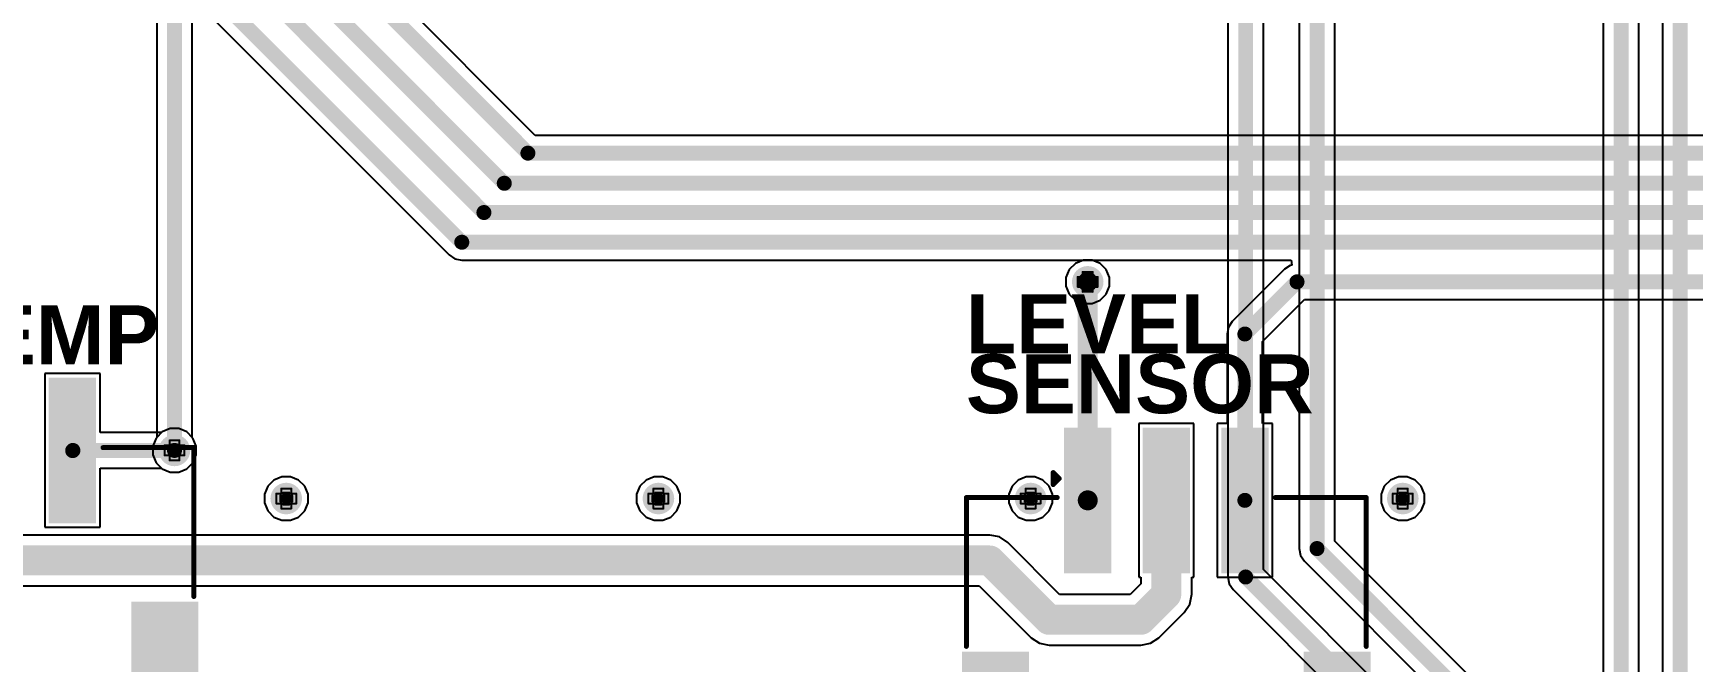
# Model space of a CAD drawing. Header units: inches. Extents: x -7 to 5163, y -3 to 5149.
# Drawn here: x 125.84 to 168.09, y 37.61 to 53.59 of the extents above; entities that cross this region are included whole.
import ezdxf

# ---------------------------------------------------------------- set-up
doc = ezdxf.new("R2010")
doc.units = ezdxf.units.IN
for name, color, linetype in [('Bottom Layer', 5, 'Continuous'), ('Bottom Solder', 6, 'Continuous'), ('Drill Drawing', 1, 'Continuous'), ('GND', 76, 'Continuous'), ('PWR', 16, 'Continuous'), ('Top Layer', 1, 'Continuous'), ('Top Overlay', 2, 'Continuous'), ('Top Paste', 8, 'Continuous'), ('Top Solder', 216, 'Continuous'), ('Via Holes', 16, 'Continuous')]:
    doc.layers.add(name, color=color, linetype=linetype)
doc.styles.add('Arial', font='', dxfattribs={"height": 0.2})
doc.styles.add('Arial_Bold', font='', dxfattribs={"height": 0.2})
doc.styles.get('Arial').set_extended_font_data('Arial')
doc.styles.get('Arial_Bold').set_extended_font_data('Arial', bold=True)

# ---------------------------------------------------------------- blocks, each defined once
blk = doc.blocks.new('WAFER_PH2_0_3PWB_65')
at = {"layer": 'Top Layer'}
for points in [[(-2.5, 4.6), (-1.5, 4.6), (-1.5, 1.1), (-2.5, 1.1)], [(-0.5, 4.6), (0.5, 4.6), (0.5, 1.1), (-0.5, 1.1)], [(1.5, 4.6), (2.5, 4.6), (2.5, 1.1), (1.5, 1.1)], [(-5.1, -1.1), (-3.6, -1.1), (-3.6, -4.6), (-5.1, -4.6)], [(3.6, -1.1), (5.1, -1.1), (5.1, -4.6), (3.6, -4.6)]]:
    blk.add_hatch(color=1, dxfattribs=at).paths.add_polyline_path(points)
at = {"layer": 'Top Paste'}
for points in [[(-2.5, 4.6), (-1.5, 4.6), (-1.5, 1.1), (-2.5, 1.1)], [(-0.5, 4.6), (0.5, 4.6), (0.5, 1.1), (-0.5, 1.1)], [(1.5, 4.6), (2.5, 4.6), (2.5, 1.1), (1.5, 1.1)], [(-5.1, -1.1), (-3.6, -1.1), (-3.6, -4.6), (-5.1, -4.6)], [(3.6, -1.1), (5.1, -1.1), (5.1, -4.6), (3.6, -4.6)]]:
    blk.add_hatch(color=8, dxfattribs=at).paths.add_polyline_path(points)
at = {"layer": 'Top Solder'}
for points in [[(-2.602, 4.702), (-1.398, 4.702), (-1.398, 0.998), (-2.602, 0.998)], [(-0.602, 4.702), (0.602, 4.702), (0.602, 0.998), (-0.602, 0.998)], [(1.398, 4.702), (2.602, 4.702), (2.602, 0.998), (1.398, 0.998)], [(-5.202, -0.998), (-3.498, -0.998), (-3.498, -4.702), (-5.202, -4.702)], [(3.498, -0.998), (5.202, -0.998), (5.202, -4.702), (3.498, -4.702)]]:
    blk.add_hatch(color=216, dxfattribs=at).paths.add_polyline_path(points)
at = {"layer": 'Top Overlay', "const_width": 0.127}
for points in [[(-2.88, 3.556), (-2.727, 3.404)], [(-2.88, 3.251), (-2.88, 3.556)], [(-2.88, 3.251), (-2.727, 3.404)], [(-5.089, 2.921), (-2.778, 2.921)], [(-5.089, -0.864), (-5.089, 2.921)], [(2.778, 2.921), (5.089, 2.921)], [(5.089, -0.864), (5.089, 2.921)], [(-3.432, -4.775), (3.473, -4.78)]]:
    blk.add_lwpolyline(points, dxfattribs=at)
at = {"layer": 'Top Overlay', "const_width": 0.0635}
for points in [[(-2.911, 3.556, 1), (-2.848, 3.556, 1)], [(-2.911, 3.556, 1), (-2.848, 3.556, 1)], [(-2.759, 3.404, 1), (-2.695, 3.404, 1)], [(-2.759, 3.404, 1), (-2.695, 3.404, 1)], [(-5.121, 2.921, 1), (-5.058, 2.921, 1)], [(-5.121, 2.921, 1), (-5.058, 2.921, 1)], [(-2.911, 3.251, 1), (-2.848, 3.251, 1)], [(-2.911, 3.251, 1), (-2.848, 3.251, 1)], [(-2.81, 2.921, 1), (-2.746, 2.921, 1)], [(2.746, 2.921, 1), (2.81, 2.921, 1)], [(5.058, 2.921, 1), (5.121, 2.921, 1)], [(5.058, 2.921, 1), (5.121, 2.921, 1)], [(-5.121, -0.864, 1), (-5.058, -0.864, 1)], [(5.058, -0.864, 1), (5.121, -0.864, 1)], [(-3.464, -4.775, 1), (-3.4, -4.775, 1)], [(3.441, -4.78, 1), (3.505, -4.78, 1)]]:
    blk.add_lwpolyline(points, format="xyb", close=True, dxfattribs=at)
at = {"layer": 'Top Overlay', "style": 'Arial'}
blk.add_text('PCB Edge', height=1.2, rotation=360, dxfattribs=at).set_placement((-2.229, -4.138))
blk = doc.blocks.new('WAFER_PH2_0_3PWB_70')
at = {"layer": 'Top Layer'}
for points in [[(-2.5, 4.6), (-1.5, 4.6), (-1.5, 1.1), (-2.5, 1.1)], [(-0.5, 4.6), (0.5, 4.6), (0.5, 1.1), (-0.5, 1.1)], [(1.5, 4.6), (2.5, 4.6), (2.5, 1.1), (1.5, 1.1)], [(-5.1, -1.1), (-3.6, -1.1), (-3.6, -4.6), (-5.1, -4.6)], [(3.6, -1.1), (5.1, -1.1), (5.1, -4.6), (3.6, -4.6)]]:
    blk.add_hatch(color=1, dxfattribs=at).paths.add_polyline_path(points)
at = {"layer": 'Top Paste'}
for points in [[(-2.5, 4.6), (-1.5, 4.6), (-1.5, 1.1), (-2.5, 1.1)], [(-0.5, 4.6), (0.5, 4.6), (0.5, 1.1), (-0.5, 1.1)], [(1.5, 4.6), (2.5, 4.6), (2.5, 1.1), (1.5, 1.1)], [(-5.1, -1.1), (-3.6, -1.1), (-3.6, -4.6), (-5.1, -4.6)], [(3.6, -1.1), (5.1, -1.1), (5.1, -4.6), (3.6, -4.6)]]:
    blk.add_hatch(color=8, dxfattribs=at).paths.add_polyline_path(points)
at = {"layer": 'Top Solder'}
for points in [[(-2.602, 4.702), (-1.398, 4.702), (-1.398, 0.998), (-2.602, 0.998)], [(-0.602, 4.702), (0.602, 4.702), (0.602, 0.998), (-0.602, 0.998)], [(1.398, 4.702), (2.602, 4.702), (2.602, 0.998), (1.398, 0.998)], [(-5.202, -0.998), (-3.498, -0.998), (-3.498, -4.702), (-5.202, -4.702)], [(3.498, -0.998), (5.202, -0.998), (5.202, -4.702), (3.498, -4.702)]]:
    blk.add_hatch(color=216, dxfattribs=at).paths.add_polyline_path(points)
at = {"layer": 'Top Overlay', "const_width": 0.127}
for points in [[(-2.88, 3.556), (-2.727, 3.404)], [(-2.88, 3.251), (-2.88, 3.556)], [(-2.88, 3.251), (-2.727, 3.404)], [(-5.089, 2.921), (-2.778, 2.921)], [(-5.089, -0.864), (-5.089, 2.921)], [(2.778, 2.921), (5.089, 2.921)], [(5.089, -0.864), (5.089, 2.921)], [(-3.432, -4.775), (3.473, -4.78)]]:
    blk.add_lwpolyline(points, dxfattribs=at)
at = {"layer": 'Top Overlay', "const_width": 0.0635}
for points in [[(-2.911, 3.556, 1), (-2.848, 3.556, 1)], [(-2.911, 3.556, 1), (-2.848, 3.556, 1)], [(-2.759, 3.404, 1), (-2.695, 3.404, 1)], [(-2.759, 3.404, 1), (-2.695, 3.404, 1)], [(-5.121, 2.921, 1), (-5.058, 2.921, 1)], [(-5.121, 2.921, 1), (-5.058, 2.921, 1)], [(-2.911, 3.251, 1), (-2.848, 3.251, 1)], [(-2.911, 3.251, 1), (-2.848, 3.251, 1)], [(-2.81, 2.921, 1), (-2.746, 2.921, 1)], [(2.746, 2.921, 1), (2.81, 2.921, 1)], [(5.058, 2.921, 1), (5.121, 2.921, 1)], [(5.058, 2.921, 1), (5.121, 2.921, 1)], [(-5.121, -0.864, 1), (-5.058, -0.864, 1)], [(5.058, -0.864, 1), (5.121, -0.864, 1)], [(-3.464, -4.775, 1), (-3.4, -4.775, 1)], [(3.441, -4.78, 1), (3.505, -4.78, 1)]]:
    blk.add_lwpolyline(points, format="xyb", close=True, dxfattribs=at)
at = {"layer": 'Top Overlay', "style": 'Arial'}
blk.add_text('PCB Edge', height=1.2, rotation=360, dxfattribs=at).set_placement((-2.229, -4.138))

msp = doc.modelspace()

# ---------------------------------------------------------------- hatches: boundary and pattern name
at = {"layer": 'Bottom Layer'}
h = msp.add_hatch(color=5, dxfattribs=at)
edge = h.paths.add_edge_path()
edge.add_arc((152.686, 47.269), 0.3, 0, 360)
h = msp.add_hatch(color=5, dxfattribs=at)
edge = h.paths.add_edge_path()
edge.add_arc((129.438, 42.982), 0.3, 0, 360)
h = msp.add_hatch(color=5, dxfattribs=at)
edge = h.paths.add_edge_path()
edge.add_arc((132.283, 41.758), 0.3, 0, 360)
h = msp.add_hatch(color=5, dxfattribs=at)
edge = h.paths.add_edge_path()
edge.add_arc((141.757, 41.758), 0.3, 0, 360)
h = msp.add_hatch(color=5, dxfattribs=at)
edge = h.paths.add_edge_path()
edge.add_arc((151.232, 41.758), 0.3, 0, 360)
h = msp.add_hatch(color=5, dxfattribs=at)
edge = h.paths.add_edge_path()
edge.add_arc((160.706, 41.758), 0.3, 0, 360)
at = {"layer": 'Bottom Solder'}
h = msp.add_hatch(color=6, dxfattribs=at)
edge = h.paths.add_edge_path()
edge.add_arc((152.686, 47.269), 0.402, 0, 360)
h = msp.add_hatch(color=6, dxfattribs=at)
edge = h.paths.add_edge_path()
edge.add_arc((129.438, 42.982), 0.402, 0, 360)
h = msp.add_hatch(color=6, dxfattribs=at)
edge = h.paths.add_edge_path()
edge.add_arc((132.283, 41.758), 0.402, 0, 360)
h = msp.add_hatch(color=6, dxfattribs=at)
edge = h.paths.add_edge_path()
edge.add_arc((141.757, 41.758), 0.402, 0, 360)
h = msp.add_hatch(color=6, dxfattribs=at)
edge = h.paths.add_edge_path()
edge.add_arc((151.232, 41.758), 0.402, 0, 360)
h = msp.add_hatch(color=6, dxfattribs=at)
edge = h.paths.add_edge_path()
edge.add_arc((160.706, 41.758), 0.402, 0, 360)
at = {"layer": 'GND'}
h = msp.add_hatch(color=76, dxfattribs=at)
edge = h.paths.add_edge_path()
edge.add_arc((152.686, 47.269), 0.3, 0, 360)
h = msp.add_hatch(color=76, dxfattribs=at)
edge = h.paths.add_edge_path()
edge.add_arc((129.438, 42.982), 0.3, 0, 360)
h = msp.add_hatch(color=76, dxfattribs=at)
edge = h.paths.add_edge_path()
edge.add_arc((132.283, 41.758), 0.3, 0, 360)
h = msp.add_hatch(color=76, dxfattribs=at)
edge = h.paths.add_edge_path()
edge.add_arc((141.757, 41.758), 0.3, 0, 360)
h = msp.add_hatch(color=76, dxfattribs=at)
edge = h.paths.add_edge_path()
edge.add_arc((151.232, 41.758), 0.3, 0, 360)
h = msp.add_hatch(color=76, dxfattribs=at)
edge = h.paths.add_edge_path()
edge.add_arc((160.706, 41.758), 0.3, 0, 360)
at = {"layer": 'PWR'}
h = msp.add_hatch(color=16, dxfattribs=at)
edge = h.paths.add_edge_path()
edge.add_arc((152.686, 47.269), 0.3, 0, 360)
h = msp.add_hatch(color=16, dxfattribs=at)
edge = h.paths.add_edge_path()
edge.add_arc((129.438, 42.982), 0.3, 0, 360)
h = msp.add_hatch(color=16, dxfattribs=at)
edge = h.paths.add_edge_path()
edge.add_arc((132.283, 41.758), 0.3, 0, 360)
h = msp.add_hatch(color=16, dxfattribs=at)
edge = h.paths.add_edge_path()
edge.add_arc((141.757, 41.758), 0.3, 0, 360)
h = msp.add_hatch(color=16, dxfattribs=at)
edge = h.paths.add_edge_path()
edge.add_arc((151.232, 41.758), 0.3, 0, 360)
h = msp.add_hatch(color=16, dxfattribs=at)
edge = h.paths.add_edge_path()
edge.add_arc((160.706, 41.758), 0.3, 0, 360)
at = {"layer": 'Top Layer'}
h = msp.add_hatch(color=1, dxfattribs=at)
edge = h.paths.add_edge_path()
edge.add_arc((152.686, 47.269), 0.3, 0, 360)
h = msp.add_hatch(color=1, dxfattribs=at)
edge = h.paths.add_edge_path()
edge.add_arc((129.438, 42.982), 0.3, 0, 360)
h = msp.add_hatch(color=1, dxfattribs=at)
edge = h.paths.add_edge_path()
edge.add_arc((132.283, 41.758), 0.3, 0, 360)
h = msp.add_hatch(color=1, dxfattribs=at)
edge = h.paths.add_edge_path()
edge.add_arc((141.757, 41.758), 0.3, 0, 360)
h = msp.add_hatch(color=1, dxfattribs=at)
edge = h.paths.add_edge_path()
edge.add_arc((151.232, 41.758), 0.3, 0, 360)
h = msp.add_hatch(color=1, dxfattribs=at)
edge = h.paths.add_edge_path()
edge.add_arc((160.706, 41.758), 0.3, 0, 360)
at = {"layer": 'Top Solder'}
h = msp.add_hatch(color=216, dxfattribs=at)
edge = h.paths.add_edge_path()
edge.add_arc((152.686, 47.269), 0.402, 0, 360)
h = msp.add_hatch(color=216, dxfattribs=at)
edge = h.paths.add_edge_path()
edge.add_arc((129.438, 42.982), 0.402, 0, 360)
h = msp.add_hatch(color=216, dxfattribs=at)
edge = h.paths.add_edge_path()
edge.add_arc((132.283, 41.758), 0.402, 0, 360)
h = msp.add_hatch(color=216, dxfattribs=at)
edge = h.paths.add_edge_path()
edge.add_arc((141.757, 41.758), 0.402, 0, 360)
h = msp.add_hatch(color=216, dxfattribs=at)
edge = h.paths.add_edge_path()
edge.add_arc((151.232, 41.758), 0.402, 0, 360)
h = msp.add_hatch(color=216, dxfattribs=at)
edge = h.paths.add_edge_path()
edge.add_arc((160.706, 41.758), 0.402, 0, 360)
at = {"layer": 'Via Holes'}
h = msp.add_hatch(color=7, dxfattribs=at)
edge = h.paths.add_edge_path()
edge.add_arc((152.686, 47.269), 0.15, 0, 360)
h = msp.add_hatch(color=7, dxfattribs=at)
edge = h.paths.add_edge_path()
edge.add_arc((129.438, 42.982), 0.15, 0, 360)
h = msp.add_hatch(color=7, dxfattribs=at)
edge = h.paths.add_edge_path()
edge.add_arc((132.283, 41.758), 0.15, 0, 360)
h = msp.add_hatch(color=7, dxfattribs=at)
edge = h.paths.add_edge_path()
edge.add_arc((141.757, 41.758), 0.15, 0, 360)
h = msp.add_hatch(color=7, dxfattribs=at)
edge = h.paths.add_edge_path()
edge.add_arc((151.232, 41.758), 0.15, 0, 360)
h = msp.add_hatch(color=7, dxfattribs=at)
edge = h.paths.add_edge_path()
edge.add_arc((160.706, 41.758), 0.15, 0, 360)

# ---------------------------------------------------------------- linework, layer by layer
at = {"layer": 'Bottom Layer'}
for p, q in [((167.314, 105.932), (167.314, 36.652)), ((165.808, 104.579), (165.808, 35.287)), ((166.715, 35.475), (166.715, 104.767)), ((158.069, 103.088), (158.069, 40.486)), ((158.976, 40.674), (158.976, 103.275)), ((156.252, 102.011), (156.252, 39.763)), ((157.159, 39.951), (157.159, 102.199)), ((128.985, 74.143), (128.985, 43.312)), ((129.892, 43.312), (129.892, 74.143)), ((128.969, 43.296), (128.884, 43.092)), ((128.985, 43.312), (128.969, 43.296)), ((129.908, 43.296), (129.892, 43.312)), ((129.992, 43.092), (129.908, 43.296)), ((128.884, 43.092), (128.884, 42.872)), ((128.884, 42.872), (128.969, 42.668)), ((129.908, 42.668), (129.992, 42.872)), ((129.992, 42.872), (129.992, 43.092)), ((128.969, 42.668), (129.125, 42.512)), ((129.125, 42.512), (129.328, 42.428)), ((129.328, 42.428), (129.549, 42.428)), ((129.549, 42.428), (129.752, 42.512)), ((129.752, 42.512), (129.908, 42.668)), ((167.854, 31.796), (158.976, 40.674)), ((158.069, 40.486), (158.104, 40.313)), ((158.104, 40.313), (158.202, 40.166)), ((158.202, 40.166), (167.213, 31.155)), ((156.252, 39.763), (156.287, 39.59)), ((167.854, 29.256), (157.159, 39.951)), ((156.287, 39.59), (156.385, 39.443)), ((156.385, 39.443), (167.213, 28.615))]:
    msp.add_line(p, q, dxfattribs=at)
at = {"layer": 'Bottom Layer', "const_width": 0.381}
for points in [[(167.767, 36.322), (167.767, 106.119)], [(166.262, 35.287), (166.262, 104.767)], [(158.523, 40.486), (158.523, 103.275)], [(156.706, 39.763), (156.706, 102.199)], [(129.438, 42.982), (129.438, 74.473)], [(158.523, 40.486), (167.767, 31.242)], [(156.706, 39.763), (167.767, 28.702)]]:
    msp.add_lwpolyline(points, dxfattribs=at)
at = {"layer": 'Bottom Layer', "const_width": 0.191}
for points in [[(129.343, 42.982, 1), (129.534, 42.982, 1)], [(158.427, 40.486, 1), (158.618, 40.486, 1)], [(158.427, 40.486, 1), (158.618, 40.486, 1)], [(156.61, 39.763, 1), (156.801, 39.763, 1)], [(156.61, 39.763, 1), (156.801, 39.763, 1)]]:
    msp.add_lwpolyline(points, format="xyb", close=True, dxfattribs=at)
at = {"layer": 'Drill Drawing', "const_width": 0.0508}
for points in [[(152.432, 47.142), (152.432, 47.396)], [(152.432, 47.396), (152.559, 47.396)], [(152.534, 47.193), (152.534, 47.346)], [(152.534, 47.346), (152.61, 47.346)], [(152.559, 47.396), (152.559, 47.523)], [(152.559, 47.523), (152.813, 47.523)], [(152.61, 47.346), (152.61, 47.422)], [(152.61, 47.422), (152.762, 47.422)], [(152.762, 47.346), (152.762, 47.422)], [(152.762, 47.346), (152.838, 47.346)], [(152.813, 47.396), (152.813, 47.523)], [(152.813, 47.396), (152.94, 47.396)], [(152.838, 47.193), (152.838, 47.346)], [(152.94, 47.142), (152.94, 47.396)], [(152.432, 47.142), (152.559, 47.142)], [(152.534, 47.193), (152.61, 47.193)], [(152.559, 47.015), (152.559, 47.142)], [(152.559, 47.015), (152.813, 47.015)], [(152.61, 47.117), (152.61, 47.193)], [(152.61, 47.117), (152.762, 47.117)], [(152.762, 47.193), (152.838, 47.193)], [(152.762, 47.117), (152.762, 47.193)], [(152.813, 47.142), (152.94, 47.142)], [(152.813, 47.015), (152.813, 47.142)], [(129.184, 42.855), (129.184, 43.109)], [(129.184, 43.109), (129.311, 43.109)], [(129.311, 43.109), (129.311, 43.236)], [(129.311, 43.236), (129.565, 43.236)], [(129.362, 43.058), (129.362, 43.134)], [(129.362, 43.134), (129.515, 43.134)], [(129.515, 43.058), (129.515, 43.134)], [(129.565, 43.109), (129.565, 43.236)], [(129.565, 43.109), (129.692, 43.109)], [(129.692, 42.855), (129.692, 43.109)], [(129.184, 42.855), (129.311, 42.855)], [(129.286, 42.906), (129.286, 43.058)], [(129.286, 43.058), (129.362, 43.058)], [(129.286, 42.906), (129.362, 42.906)], [(129.311, 42.728), (129.311, 42.855)], [(129.311, 42.728), (129.565, 42.728)], [(129.362, 42.83), (129.362, 42.906)], [(129.362, 42.83), (129.515, 42.83)], [(129.515, 43.058), (129.591, 43.058)], [(129.515, 42.906), (129.591, 42.906)], [(129.515, 42.83), (129.515, 42.906)], [(129.565, 42.855), (129.692, 42.855)], [(129.565, 42.728), (129.565, 42.855)], [(129.591, 42.906), (129.591, 43.058)], [(132.029, 41.631), (132.029, 41.885)], [(132.029, 41.885), (132.156, 41.885)], [(132.131, 41.681), (132.131, 41.834)], [(132.131, 41.834), (132.207, 41.834)], [(132.156, 41.885), (132.156, 42.012)], [(132.156, 42.012), (132.41, 42.012)], [(132.207, 41.834), (132.207, 41.91)], [(132.207, 41.91), (132.359, 41.91)], [(132.359, 41.834), (132.359, 41.91)], [(132.359, 41.834), (132.436, 41.834)], [(132.41, 41.885), (132.41, 42.012)], [(132.41, 41.885), (132.537, 41.885)], [(132.436, 41.681), (132.436, 41.834)], [(132.537, 41.631), (132.537, 41.885)], [(141.503, 41.631), (141.503, 41.885)], [(141.503, 41.885), (141.63, 41.885)], [(141.605, 41.681), (141.605, 41.834)], [(141.605, 41.834), (141.681, 41.834)], [(141.63, 41.885), (141.63, 42.012)], [(141.63, 42.012), (141.884, 42.012)], [(141.681, 41.834), (141.681, 41.91)], [(141.681, 41.91), (141.834, 41.91)], [(141.834, 41.834), (141.834, 41.91)], [(141.834, 41.834), (141.91, 41.834)], [(141.884, 41.885), (141.884, 42.012)], [(141.884, 41.885), (142.011, 41.885)], [(141.91, 41.681), (141.91, 41.834)], [(142.011, 41.631), (142.011, 41.885)], [(150.978, 41.631), (150.978, 41.885)], [(150.978, 41.885), (151.105, 41.885)], [(151.079, 41.681), (151.079, 41.834)], [(151.079, 41.834), (151.155, 41.834)], [(151.105, 41.885), (151.105, 42.012)], [(151.105, 42.012), (151.359, 42.012)], [(151.155, 41.834), (151.155, 41.91)], [(151.155, 41.91), (151.308, 41.91)], [(151.308, 41.834), (151.308, 41.91)], [(151.308, 41.834), (151.384, 41.834)], [(151.359, 41.885), (151.359, 42.012)], [(151.359, 41.885), (151.486, 41.885)], [(151.384, 41.681), (151.384, 41.834)], [(151.486, 41.631), (151.486, 41.885)], [(160.452, 41.631), (160.452, 41.885)], [(160.452, 41.885), (160.579, 41.885)], [(160.553, 41.681), (160.553, 41.834)], [(160.553, 41.834), (160.63, 41.834)], [(160.579, 41.885), (160.579, 42.012)], [(160.579, 42.012), (160.833, 42.012)], [(160.63, 41.834), (160.63, 41.91)], [(160.63, 41.91), (160.782, 41.91)], [(160.782, 41.834), (160.782, 41.91)], [(160.782, 41.834), (160.858, 41.834)], [(160.833, 41.885), (160.833, 42.012)], [(160.833, 41.885), (160.96, 41.885)], [(160.858, 41.681), (160.858, 41.834)], [(160.96, 41.631), (160.96, 41.885)], [(132.029, 41.631), (132.156, 41.631)], [(132.131, 41.681), (132.207, 41.681)], [(132.156, 41.504), (132.156, 41.631)], [(132.156, 41.504), (132.41, 41.504)], [(132.207, 41.605), (132.207, 41.681)], [(132.207, 41.605), (132.359, 41.605)], [(132.359, 41.681), (132.436, 41.681)], [(132.359, 41.605), (132.359, 41.681)], [(132.41, 41.631), (132.537, 41.631)], [(132.41, 41.504), (132.41, 41.631)], [(141.503, 41.631), (141.63, 41.631)], [(141.605, 41.681), (141.681, 41.681)], [(141.63, 41.504), (141.63, 41.631)], [(141.63, 41.504), (141.884, 41.504)], [(141.681, 41.605), (141.681, 41.681)], [(141.681, 41.605), (141.834, 41.605)], [(141.834, 41.681), (141.91, 41.681)], [(141.834, 41.605), (141.834, 41.681)], [(141.884, 41.631), (142.011, 41.631)], [(141.884, 41.504), (141.884, 41.631)], [(150.978, 41.631), (151.105, 41.631)], [(151.079, 41.681), (151.155, 41.681)], [(151.105, 41.504), (151.105, 41.631)], [(151.105, 41.504), (151.359, 41.504)], [(151.155, 41.605), (151.155, 41.681)], [(151.155, 41.605), (151.308, 41.605)], [(151.308, 41.681), (151.384, 41.681)], [(151.308, 41.605), (151.308, 41.681)], [(151.359, 41.631), (151.486, 41.631)], [(151.359, 41.504), (151.359, 41.631)], [(160.452, 41.631), (160.579, 41.631)], [(160.553, 41.681), (160.63, 41.681)], [(160.579, 41.504), (160.579, 41.631)], [(160.579, 41.504), (160.833, 41.504)], [(160.63, 41.605), (160.63, 41.681)], [(160.63, 41.605), (160.782, 41.605)], [(160.782, 41.681), (160.858, 41.681)], [(160.782, 41.605), (160.782, 41.681)], [(160.833, 41.631), (160.96, 41.631)], [(160.833, 41.504), (160.833, 41.631)]]:
    msp.add_lwpolyline(points, dxfattribs=at)
at = {"layer": 'Drill Drawing', "const_width": 0.0254}
for points in [[(152.419, 47.396, 1), (152.445, 47.396, 1)], [(152.419, 47.396, 1), (152.445, 47.396, 1)], [(152.521, 47.346, 1), (152.546, 47.346, 1)], [(152.521, 47.346, 1), (152.546, 47.346, 1)], [(152.546, 47.523, 1), (152.572, 47.523, 1)], [(152.546, 47.523, 1), (152.572, 47.523, 1)], [(152.546, 47.396, 1), (152.572, 47.396, 1)], [(152.546, 47.396, 1), (152.572, 47.396, 1)], [(152.597, 47.422, 1), (152.623, 47.422, 1)], [(152.597, 47.422, 1), (152.623, 47.422, 1)], [(152.597, 47.346, 1), (152.623, 47.346, 1)], [(152.597, 47.346, 1), (152.623, 47.346, 1)], [(152.75, 47.422, 1), (152.775, 47.422, 1)], [(152.75, 47.422, 1), (152.775, 47.422, 1)], [(152.75, 47.346, 1), (152.775, 47.346, 1)], [(152.75, 47.346, 1), (152.775, 47.346, 1)], [(152.8, 47.523, 1), (152.826, 47.523, 1)], [(152.8, 47.523, 1), (152.826, 47.523, 1)], [(152.8, 47.396, 1), (152.826, 47.396, 1)], [(152.8, 47.396, 1), (152.826, 47.396, 1)], [(152.826, 47.346, 1), (152.851, 47.346, 1)], [(152.826, 47.346, 1), (152.851, 47.346, 1)], [(152.927, 47.396, 1), (152.953, 47.396, 1)], [(152.927, 47.396, 1), (152.953, 47.396, 1)], [(152.419, 47.142, 1), (152.445, 47.142, 1)], [(152.419, 47.142, 1), (152.445, 47.142, 1)], [(152.521, 47.193, 1), (152.546, 47.193, 1)], [(152.521, 47.193, 1), (152.546, 47.193, 1)], [(152.546, 47.142, 1), (152.572, 47.142, 1)], [(152.546, 47.142, 1), (152.572, 47.142, 1)], [(152.546, 47.015, 1), (152.572, 47.015, 1)], [(152.546, 47.015, 1), (152.572, 47.015, 1)], [(152.597, 47.193, 1), (152.623, 47.193, 1)], [(152.597, 47.193, 1), (152.623, 47.193, 1)], [(152.597, 47.117, 1), (152.623, 47.117, 1)], [(152.597, 47.117, 1), (152.623, 47.117, 1)], [(152.75, 47.193, 1), (152.775, 47.193, 1)], [(152.75, 47.193, 1), (152.775, 47.193, 1)], [(152.75, 47.117, 1), (152.775, 47.117, 1)], [(152.75, 47.117, 1), (152.775, 47.117, 1)], [(152.8, 47.142, 1), (152.826, 47.142, 1)], [(152.8, 47.142, 1), (152.826, 47.142, 1)], [(152.8, 47.015, 1), (152.826, 47.015, 1)], [(152.8, 47.015, 1), (152.826, 47.015, 1)], [(152.826, 47.193, 1), (152.851, 47.193, 1)], [(152.826, 47.193, 1), (152.851, 47.193, 1)], [(152.927, 47.142, 1), (152.953, 47.142, 1)], [(152.927, 47.142, 1), (152.953, 47.142, 1)], [(129.172, 43.109, 1), (129.197, 43.109, 1)], [(129.172, 43.109, 1), (129.197, 43.109, 1)], [(129.299, 43.236, 1), (129.324, 43.236, 1)], [(129.299, 43.236, 1), (129.324, 43.236, 1)], [(129.299, 43.109, 1), (129.324, 43.109, 1)], [(129.299, 43.109, 1), (129.324, 43.109, 1)], [(129.35, 43.134, 1), (129.375, 43.134, 1)], [(129.35, 43.134, 1), (129.375, 43.134, 1)], [(129.502, 43.134, 1), (129.527, 43.134, 1)], [(129.502, 43.134, 1), (129.527, 43.134, 1)], [(129.553, 43.236, 1), (129.578, 43.236, 1)], [(129.553, 43.236, 1), (129.578, 43.236, 1)], [(129.553, 43.109, 1), (129.578, 43.109, 1)], [(129.553, 43.109, 1), (129.578, 43.109, 1)], [(129.68, 43.109, 1), (129.705, 43.109, 1)], [(129.68, 43.109, 1), (129.705, 43.109, 1)], [(129.172, 42.855, 1), (129.197, 42.855, 1)], [(129.172, 42.855, 1), (129.197, 42.855, 1)], [(129.273, 43.058, 1), (129.299, 43.058, 1)], [(129.273, 43.058, 1), (129.299, 43.058, 1)], [(129.273, 42.906, 1), (129.299, 42.906, 1)], [(129.273, 42.906, 1), (129.299, 42.906, 1)], [(129.299, 42.855, 1), (129.324, 42.855, 1)], [(129.299, 42.855, 1), (129.324, 42.855, 1)], [(129.299, 42.728, 1), (129.324, 42.728, 1)], [(129.299, 42.728, 1), (129.324, 42.728, 1)], [(129.35, 43.058, 1), (129.375, 43.058, 1)], [(129.35, 43.058, 1), (129.375, 43.058, 1)], [(129.35, 42.906, 1), (129.375, 42.906, 1)], [(129.35, 42.906, 1), (129.375, 42.906, 1)], [(129.35, 42.83, 1), (129.375, 42.83, 1)], [(129.35, 42.83, 1), (129.375, 42.83, 1)], [(129.502, 43.058, 1), (129.527, 43.058, 1)], [(129.502, 43.058, 1), (129.527, 43.058, 1)], [(129.502, 42.906, 1), (129.527, 42.906, 1)], [(129.502, 42.906, 1), (129.527, 42.906, 1)], [(129.502, 42.83, 1), (129.527, 42.83, 1)], [(129.502, 42.83, 1), (129.527, 42.83, 1)], [(129.553, 42.855, 1), (129.578, 42.855, 1)], [(129.553, 42.855, 1), (129.578, 42.855, 1)], [(129.553, 42.728, 1), (129.578, 42.728, 1)], [(129.553, 42.728, 1), (129.578, 42.728, 1)], [(129.578, 43.058, 1), (129.603, 43.058, 1)], [(129.578, 43.058, 1), (129.603, 43.058, 1)], [(129.578, 42.906, 1), (129.603, 42.906, 1)], [(129.578, 42.906, 1), (129.603, 42.906, 1)], [(129.68, 42.855, 1), (129.705, 42.855, 1)], [(129.68, 42.855, 1), (129.705, 42.855, 1)], [(132.017, 41.885, 1), (132.042, 41.885, 1)], [(132.017, 41.885, 1), (132.042, 41.885, 1)], [(132.118, 41.834, 1), (132.143, 41.834, 1)], [(132.118, 41.834, 1), (132.143, 41.834, 1)], [(132.143, 42.012, 1), (132.169, 42.012, 1)], [(132.143, 42.012, 1), (132.169, 42.012, 1)], [(132.143, 41.885, 1), (132.169, 41.885, 1)], [(132.143, 41.885, 1), (132.169, 41.885, 1)], [(132.194, 41.91, 1), (132.22, 41.91, 1)], [(132.194, 41.91, 1), (132.22, 41.91, 1)], [(132.194, 41.834, 1), (132.22, 41.834, 1)], [(132.194, 41.834, 1), (132.22, 41.834, 1)], [(132.347, 41.91, 1), (132.372, 41.91, 1)], [(132.347, 41.91, 1), (132.372, 41.91, 1)], [(132.347, 41.834, 1), (132.372, 41.834, 1)], [(132.347, 41.834, 1), (132.372, 41.834, 1)], [(132.398, 42.012, 1), (132.423, 42.012, 1)], [(132.398, 42.012, 1), (132.423, 42.012, 1)], [(132.398, 41.885, 1), (132.423, 41.885, 1)], [(132.398, 41.885, 1), (132.423, 41.885, 1)], [(132.423, 41.834, 1), (132.448, 41.834, 1)], [(132.423, 41.834, 1), (132.448, 41.834, 1)], [(132.524, 41.885, 1), (132.55, 41.885, 1)], [(132.524, 41.885, 1), (132.55, 41.885, 1)], [(141.491, 41.885, 1), (141.516, 41.885, 1)], [(141.491, 41.885, 1), (141.516, 41.885, 1)], [(141.592, 41.834, 1), (141.618, 41.834, 1)], [(141.592, 41.834, 1), (141.618, 41.834, 1)], [(141.618, 42.012, 1), (141.643, 42.012, 1)], [(141.618, 42.012, 1), (141.643, 42.012, 1)], [(141.618, 41.885, 1), (141.643, 41.885, 1)], [(141.618, 41.885, 1), (141.643, 41.885, 1)], [(141.668, 41.91, 1), (141.694, 41.91, 1)], [(141.668, 41.91, 1), (141.694, 41.91, 1)], [(141.668, 41.834, 1), (141.694, 41.834, 1)], [(141.668, 41.834, 1), (141.694, 41.834, 1)], [(141.821, 41.91, 1), (141.846, 41.91, 1)], [(141.821, 41.91, 1), (141.846, 41.91, 1)], [(141.821, 41.834, 1), (141.846, 41.834, 1)], [(141.821, 41.834, 1), (141.846, 41.834, 1)], [(141.872, 42.012, 1), (141.897, 42.012, 1)], [(141.872, 42.012, 1), (141.897, 42.012, 1)], [(141.872, 41.885, 1), (141.897, 41.885, 1)], [(141.872, 41.885, 1), (141.897, 41.885, 1)], [(141.897, 41.834, 1), (141.923, 41.834, 1)], [(141.897, 41.834, 1), (141.923, 41.834, 1)], [(141.999, 41.885, 1), (142.024, 41.885, 1)], [(141.999, 41.885, 1), (142.024, 41.885, 1)], [(150.965, 41.885, 1), (150.99, 41.885, 1)], [(150.965, 41.885, 1), (150.99, 41.885, 1)], [(151.066, 41.834, 1), (151.092, 41.834, 1)], [(151.066, 41.834, 1), (151.092, 41.834, 1)], [(151.092, 42.012, 1), (151.117, 42.012, 1)], [(151.092, 42.012, 1), (151.117, 42.012, 1)], [(151.092, 41.885, 1), (151.117, 41.885, 1)], [(151.092, 41.885, 1), (151.117, 41.885, 1)], [(151.143, 41.91, 1), (151.168, 41.91, 1)], [(151.143, 41.91, 1), (151.168, 41.91, 1)], [(151.143, 41.834, 1), (151.168, 41.834, 1)], [(151.143, 41.834, 1), (151.168, 41.834, 1)], [(151.295, 41.91, 1), (151.321, 41.91, 1)], [(151.295, 41.91, 1), (151.321, 41.91, 1)], [(151.295, 41.834, 1), (151.321, 41.834, 1)], [(151.295, 41.834, 1), (151.321, 41.834, 1)], [(151.346, 42.012, 1), (151.371, 42.012, 1)], [(151.346, 42.012, 1), (151.371, 42.012, 1)], [(151.346, 41.885, 1), (151.371, 41.885, 1)], [(151.346, 41.885, 1), (151.371, 41.885, 1)], [(151.371, 41.834, 1), (151.397, 41.834, 1)], [(151.371, 41.834, 1), (151.397, 41.834, 1)], [(151.473, 41.885, 1), (151.498, 41.885, 1)], [(151.473, 41.885, 1), (151.498, 41.885, 1)], [(160.439, 41.885, 1), (160.464, 41.885, 1)], [(160.439, 41.885, 1), (160.464, 41.885, 1)], [(160.541, 41.834, 1), (160.566, 41.834, 1)], [(160.541, 41.834, 1), (160.566, 41.834, 1)], [(160.566, 42.012, 1), (160.591, 42.012, 1)], [(160.566, 42.012, 1), (160.591, 42.012, 1)], [(160.566, 41.885, 1), (160.591, 41.885, 1)], [(160.566, 41.885, 1), (160.591, 41.885, 1)], [(160.617, 41.91, 1), (160.642, 41.91, 1)], [(160.617, 41.91, 1), (160.642, 41.91, 1)], [(160.617, 41.834, 1), (160.642, 41.834, 1)], [(160.617, 41.834, 1), (160.642, 41.834, 1)], [(160.769, 41.91, 1), (160.795, 41.91, 1)], [(160.769, 41.91, 1), (160.795, 41.91, 1)], [(160.769, 41.834, 1), (160.795, 41.834, 1)], [(160.769, 41.834, 1), (160.795, 41.834, 1)], [(160.82, 42.012, 1), (160.845, 42.012, 1)], [(160.82, 42.012, 1), (160.845, 42.012, 1)], [(160.82, 41.885, 1), (160.845, 41.885, 1)], [(160.82, 41.885, 1), (160.845, 41.885, 1)], [(160.845, 41.834, 1), (160.871, 41.834, 1)], [(160.845, 41.834, 1), (160.871, 41.834, 1)], [(160.947, 41.885, 1), (160.972, 41.885, 1)], [(160.947, 41.885, 1), (160.972, 41.885, 1)], [(132.017, 41.631, 1), (132.042, 41.631, 1)], [(132.017, 41.631, 1), (132.042, 41.631, 1)], [(132.118, 41.681, 1), (132.143, 41.681, 1)], [(132.118, 41.681, 1), (132.143, 41.681, 1)], [(132.143, 41.631, 1), (132.169, 41.631, 1)], [(132.143, 41.631, 1), (132.169, 41.631, 1)], [(132.143, 41.504, 1), (132.169, 41.504, 1)], [(132.143, 41.504, 1), (132.169, 41.504, 1)], [(132.194, 41.681, 1), (132.22, 41.681, 1)], [(132.194, 41.681, 1), (132.22, 41.681, 1)], [(132.194, 41.605, 1), (132.22, 41.605, 1)], [(132.194, 41.605, 1), (132.22, 41.605, 1)], [(132.347, 41.681, 1), (132.372, 41.681, 1)], [(132.347, 41.681, 1), (132.372, 41.681, 1)], [(132.347, 41.605, 1), (132.372, 41.605, 1)], [(132.347, 41.605, 1), (132.372, 41.605, 1)], [(132.398, 41.631, 1), (132.423, 41.631, 1)], [(132.398, 41.631, 1), (132.423, 41.631, 1)], [(132.398, 41.504, 1), (132.423, 41.504, 1)], [(132.398, 41.504, 1), (132.423, 41.504, 1)], [(132.423, 41.681, 1), (132.448, 41.681, 1)], [(132.423, 41.681, 1), (132.448, 41.681, 1)], [(132.524, 41.631, 1), (132.55, 41.631, 1)], [(132.524, 41.631, 1), (132.55, 41.631, 1)], [(141.491, 41.631, 1), (141.516, 41.631, 1)], [(141.491, 41.631, 1), (141.516, 41.631, 1)], [(141.592, 41.681, 1), (141.618, 41.681, 1)], [(141.592, 41.681, 1), (141.618, 41.681, 1)], [(141.618, 41.631, 1), (141.643, 41.631, 1)], [(141.618, 41.631, 1), (141.643, 41.631, 1)], [(141.618, 41.504, 1), (141.643, 41.504, 1)], [(141.618, 41.504, 1), (141.643, 41.504, 1)], [(141.668, 41.681, 1), (141.694, 41.681, 1)], [(141.668, 41.681, 1), (141.694, 41.681, 1)], [(141.668, 41.605, 1), (141.694, 41.605, 1)], [(141.668, 41.605, 1), (141.694, 41.605, 1)], [(141.821, 41.681, 1), (141.846, 41.681, 1)], [(141.821, 41.681, 1), (141.846, 41.681, 1)], [(141.821, 41.605, 1), (141.846, 41.605, 1)], [(141.821, 41.605, 1), (141.846, 41.605, 1)], [(141.872, 41.631, 1), (141.897, 41.631, 1)], [(141.872, 41.631, 1), (141.897, 41.631, 1)], [(141.872, 41.504, 1), (141.897, 41.504, 1)], [(141.872, 41.504, 1), (141.897, 41.504, 1)], [(141.897, 41.681, 1), (141.923, 41.681, 1)], [(141.897, 41.681, 1), (141.923, 41.681, 1)], [(141.999, 41.631, 1), (142.024, 41.631, 1)], [(141.999, 41.631, 1), (142.024, 41.631, 1)], [(150.965, 41.631, 1), (150.99, 41.631, 1)], [(150.965, 41.631, 1), (150.99, 41.631, 1)], [(151.066, 41.681, 1), (151.092, 41.681, 1)], [(151.066, 41.681, 1), (151.092, 41.681, 1)], [(151.092, 41.631, 1), (151.117, 41.631, 1)], [(151.092, 41.631, 1), (151.117, 41.631, 1)], [(151.092, 41.504, 1), (151.117, 41.504, 1)], [(151.092, 41.504, 1), (151.117, 41.504, 1)], [(151.143, 41.681, 1), (151.168, 41.681, 1)], [(151.143, 41.681, 1), (151.168, 41.681, 1)], [(151.143, 41.605, 1), (151.168, 41.605, 1)], [(151.143, 41.605, 1), (151.168, 41.605, 1)], [(151.295, 41.681, 1), (151.321, 41.681, 1)], [(151.295, 41.681, 1), (151.321, 41.681, 1)], [(151.295, 41.605, 1), (151.321, 41.605, 1)], [(151.295, 41.605, 1), (151.321, 41.605, 1)], [(151.346, 41.631, 1), (151.371, 41.631, 1)], [(151.346, 41.631, 1), (151.371, 41.631, 1)], [(151.346, 41.504, 1), (151.371, 41.504, 1)], [(151.346, 41.504, 1), (151.371, 41.504, 1)], [(151.371, 41.681, 1), (151.397, 41.681, 1)], [(151.371, 41.681, 1), (151.397, 41.681, 1)], [(151.473, 41.631, 1), (151.498, 41.631, 1)], [(151.473, 41.631, 1), (151.498, 41.631, 1)], [(160.439, 41.631, 1), (160.464, 41.631, 1)], [(160.439, 41.631, 1), (160.464, 41.631, 1)], [(160.541, 41.681, 1), (160.566, 41.681, 1)], [(160.541, 41.681, 1), (160.566, 41.681, 1)], [(160.566, 41.631, 1), (160.591, 41.631, 1)], [(160.566, 41.631, 1), (160.591, 41.631, 1)], [(160.566, 41.504, 1), (160.591, 41.504, 1)], [(160.566, 41.504, 1), (160.591, 41.504, 1)], [(160.617, 41.681, 1), (160.642, 41.681, 1)], [(160.617, 41.681, 1), (160.642, 41.681, 1)], [(160.617, 41.605, 1), (160.642, 41.605, 1)], [(160.617, 41.605, 1), (160.642, 41.605, 1)], [(160.769, 41.681, 1), (160.795, 41.681, 1)], [(160.769, 41.681, 1), (160.795, 41.681, 1)], [(160.769, 41.605, 1), (160.795, 41.605, 1)], [(160.769, 41.605, 1), (160.795, 41.605, 1)], [(160.82, 41.631, 1), (160.845, 41.631, 1)], [(160.82, 41.631, 1), (160.845, 41.631, 1)], [(160.82, 41.504, 1), (160.845, 41.504, 1)], [(160.82, 41.504, 1), (160.845, 41.504, 1)], [(160.845, 41.681, 1), (160.871, 41.681, 1)], [(160.845, 41.681, 1), (160.871, 41.681, 1)], [(160.947, 41.631, 1), (160.972, 41.631, 1)], [(160.947, 41.631, 1), (160.972, 41.631, 1)]]:
    msp.add_lwpolyline(points, format="xyb", close=True, dxfattribs=at)
at = {"layer": 'GND'}
for p, q in [((129.328, 43.536), (129.125, 43.452)), ((129.549, 43.536), (129.328, 43.536)), ((129.752, 43.452), (129.549, 43.536)), ((128.969, 43.296), (128.884, 43.092)), ((129.125, 43.452), (128.969, 43.296)), ((129.908, 43.296), (129.752, 43.452)), ((129.992, 43.092), (129.908, 43.296)), ((128.884, 43.092), (128.884, 42.872)), ((128.884, 42.872), (128.969, 42.668)), ((129.908, 42.668), (129.992, 42.872)), ((129.992, 42.872), (129.992, 43.092)), ((128.969, 42.668), (129.125, 42.512)), ((129.125, 42.512), (129.328, 42.428)), ((129.328, 42.428), (129.549, 42.428)), ((129.549, 42.428), (129.752, 42.512)), ((129.752, 42.512), (129.908, 42.668))]:
    msp.add_line(p, q, dxfattribs=at)
at = {"layer": 'PWR'}
for p, q in [((152.576, 47.823), (152.372, 47.739)), ((152.796, 47.823), (152.576, 47.823)), ((153, 47.739), (152.796, 47.823)), ((152.216, 47.583), (152.132, 47.38)), ((152.132, 47.38), (152.132, 47.159)), ((152.372, 47.739), (152.216, 47.583)), ((153.156, 47.583), (153, 47.739)), ((153.24, 47.38), (153.156, 47.583)), ((153.24, 47.159), (153.24, 47.38)), ((152.132, 47.159), (152.216, 46.956)), ((152.216, 46.956), (152.372, 46.8)), ((153, 46.8), (153.156, 46.956)), ((153.156, 46.956), (153.24, 47.159)), ((152.372, 46.8), (152.576, 46.715)), ((152.576, 46.715), (152.796, 46.715)), ((152.796, 46.715), (153, 46.8)), ((129.328, 43.536), (129.125, 43.452)), ((129.549, 43.536), (129.328, 43.536)), ((129.752, 43.452), (129.549, 43.536)), ((128.969, 43.296), (128.884, 43.092)), ((129.125, 43.452), (128.969, 43.296)), ((129.908, 43.296), (129.752, 43.452)), ((129.992, 43.092), (129.908, 43.296)), ((128.884, 43.092), (128.884, 42.872)), ((128.884, 42.872), (128.969, 42.668)), ((129.908, 42.668), (129.992, 42.872)), ((129.992, 42.872), (129.992, 43.092)), ((128.969, 42.668), (129.125, 42.512)), ((129.125, 42.512), (129.328, 42.428)), ((129.328, 42.428), (129.549, 42.428)), ((129.549, 42.428), (129.752, 42.512)), ((129.752, 42.512), (129.908, 42.668)), ((132.173, 42.312), (131.969, 42.227)), ((132.393, 42.312), (132.173, 42.312)), ((132.597, 42.227), (132.393, 42.312)), ((141.647, 42.312), (141.444, 42.227)), ((141.868, 42.312), (141.647, 42.312)), ((142.071, 42.227), (141.868, 42.312)), ((151.121, 42.312), (150.918, 42.227)), ((151.342, 42.312), (151.121, 42.312)), ((151.545, 42.227), (151.342, 42.312)), ((160.596, 42.312), (160.392, 42.227)), ((160.816, 42.312), (160.596, 42.312)), ((161.02, 42.227), (160.816, 42.312)), ((131.814, 42.071), (131.729, 41.868)), ((131.729, 41.868), (131.729, 41.647)), ((131.969, 42.227), (131.814, 42.071)), ((132.753, 42.071), (132.597, 42.227)), ((132.837, 41.868), (132.753, 42.071)), ((132.837, 41.647), (132.837, 41.868)), ((141.288, 42.071), (141.203, 41.868)), ((141.203, 41.868), (141.203, 41.647)), ((141.444, 42.227), (141.288, 42.071)), ((142.227, 42.071), (142.071, 42.227)), ((142.311, 41.868), (142.227, 42.071)), ((142.311, 41.647), (142.311, 41.868)), ((150.762, 42.071), (150.678, 41.868)), ((150.678, 41.868), (150.678, 41.647)), ((150.918, 42.227), (150.762, 42.071)), ((151.701, 42.071), (151.545, 42.227)), ((151.786, 41.868), (151.701, 42.071)), ((151.786, 41.647), (151.786, 41.868)), ((160.236, 42.071), (160.152, 41.868)), ((160.152, 41.868), (160.152, 41.647)), ((160.392, 42.227), (160.236, 42.071)), ((161.175, 42.071), (161.02, 42.227)), ((161.26, 41.868), (161.175, 42.071)), ((161.26, 41.647), (161.26, 41.868)), ((131.729, 41.647), (131.814, 41.444)), ((131.814, 41.444), (131.969, 41.288)), ((132.597, 41.288), (132.753, 41.444)), ((132.753, 41.444), (132.837, 41.647)), ((141.203, 41.647), (141.288, 41.444)), ((141.288, 41.444), (141.444, 41.288)), ((142.071, 41.288), (142.227, 41.444)), ((142.227, 41.444), (142.311, 41.647)), ((150.678, 41.647), (150.762, 41.444)), ((150.762, 41.444), (150.918, 41.288)), ((151.545, 41.288), (151.701, 41.444)), ((151.701, 41.444), (151.786, 41.647)), ((160.152, 41.647), (160.236, 41.444)), ((160.236, 41.444), (160.392, 41.288)), ((161.02, 41.288), (161.175, 41.444)), ((161.175, 41.444), (161.26, 41.647)), ((131.969, 41.288), (132.173, 41.204)), ((132.173, 41.204), (132.393, 41.204)), ((132.393, 41.204), (132.597, 41.288)), ((141.444, 41.288), (141.647, 41.204)), ((141.647, 41.204), (141.868, 41.204)), ((141.868, 41.204), (142.071, 41.288)), ((150.918, 41.288), (151.121, 41.204)), ((151.121, 41.204), (151.342, 41.204)), ((151.342, 41.204), (151.545, 41.288)), ((160.392, 41.288), (160.596, 41.204)), ((160.596, 41.204), (160.816, 41.204)), ((160.816, 41.204), (161.02, 41.288))]:
    msp.add_line(p, q, dxfattribs=at)
at = {"layer": 'Top Layer'}
for p, q in [((138.622, 50.995), (123.284, 66.333)), ((121.169, 63.218), (136.431, 47.956)), ((171.74, 50.995), (138.622, 50.995)), ((136.431, 47.956), (136.431, 47.956)), ((136.431, 47.956), (136.578, 47.858)), ((136.578, 47.858), (136.751, 47.823)), ((136.751, 47.823), (136.751, 47.823)), ((136.751, 47.823), (157.868, 47.823)), ((157.868, 47.823), (157.88, 47.696)), ((157.693, 47.59), (156.366, 46.262)), ((157.84, 47.688), (157.693, 47.59)), ((157.88, 47.696), (157.84, 47.688)), ((157.139, 45.754), (158.201, 46.816)), ((158.201, 46.816), (174.396, 46.816)), ((156.267, 46.115), (156.233, 45.942)), ((156.366, 46.262), (156.267, 46.115)), ((156.233, 45.942), (156.233, 43.665)), ((157.139, 43.665), (157.139, 45.754)), ((127.544, 44.935), (126.138, 44.935)), ((126.138, 44.935), (126.138, 41.029)), ((127.544, 43.435), (127.544, 44.935)), ((129.328, 43.536), (129.125, 43.452)), ((129.549, 43.536), (129.328, 43.536)), ((129.752, 43.452), (129.549, 43.536)), ((155.389, 43.665), (153.983, 43.665)), ((153.983, 43.665), (153.983, 39.759)), ((155.389, 39.759), (155.389, 43.665)), ((156.233, 43.665), (155.983, 43.665)), ((155.983, 43.665), (155.983, 39.759)), ((157.389, 43.665), (157.139, 43.665)), ((157.389, 39.759), (157.389, 43.665)), ((129.108, 43.435), (127.544, 43.435)), ((129.125, 43.452), (129.108, 43.435)), ((129.908, 43.296), (129.752, 43.452)), ((129.992, 43.092), (129.908, 43.296)), ((129.908, 42.668), (129.992, 42.872)), ((129.992, 42.872), (129.992, 43.092)), ((127.544, 41.029), (127.544, 42.529)), ((127.544, 42.529), (129.108, 42.529)), ((129.108, 42.529), (129.125, 42.512)), ((129.125, 42.512), (129.328, 42.428)), ((129.328, 42.428), (129.549, 42.428)), ((129.549, 42.428), (129.752, 42.512)), ((129.752, 42.512), (129.908, 42.668)), ((126.138, 41.029), (127.544, 41.029)), ((150.193, 40.83), (121.183, 40.83)), ((150.441, 40.781), (150.193, 40.83)), ((150.651, 40.641), (150.441, 40.781)), ((151.97, 39.321), (150.651, 40.641)), ((153.983, 39.759), (154.039, 39.759)), ((154.039, 39.759), (154.039, 39.59)), ((155.333, 39.322), (155.333, 39.759)), ((155.333, 39.759), (155.389, 39.759)), ((155.983, 39.759), (157.389, 39.759)), ((121.183, 39.535), (149.925, 39.535)), ((149.925, 39.535), (151.244, 38.216)), ((153.77, 39.321), (151.97, 39.321)), ((154.039, 39.59), (153.77, 39.321)), ((155.284, 39.074), (155.333, 39.322)), ((155.144, 38.864), (155.284, 39.074)), ((154.496, 38.216), (155.144, 38.864)), ((151.244, 38.216), (151.454, 38.076)), ((151.454, 38.076), (151.702, 38.026)), ((151.702, 38.026), (154.038, 38.026)), ((154.038, 38.026), (154.285, 38.076)), ((154.285, 38.076), (154.496, 38.216))]:
    msp.add_line(p, q, dxfattribs=at)
for points, const_width in [([(122.963, 66.012), (138.434, 50.542)], 0.381), ([(122.355, 65.254), (137.833, 49.776)], 0.381), ([(121.889, 64.459), (137.315, 49.032)], 0.381), ([(121.357, 63.671), (136.751, 48.276)], 0.381), ([(138.434, 50.542), (171.928, 50.542)], 0.381), ([(137.833, 49.776), (172.56, 49.776)], 0.381), ([(137.315, 49.032), (173.442, 49.032)], 0.381), ([(136.751, 48.276), (173.972, 48.276)], 0.381), ([(152.686, 41.712), (152.686, 47.269)], 0.508), ([(156.686, 45.942), (158.013, 47.269)], 0.381), ([(158.013, 47.269), (174.727, 47.269)], 0.381), ([(156.686, 41.712), (156.686, 45.942)], 0.381), ([(126.846, 42.977), (126.851, 42.982)], 0.381), ([(126.851, 42.982), (129.438, 42.982)], 0.381), ([(154.686, 39.322), (154.686, 41.712)], 0.762), ([(121.183, 40.183), (150.193, 40.183)], 0.762), ([(150.193, 40.183), (151.702, 38.674)], 0.762), ([(154.038, 38.674), (154.686, 39.322)], 0.762), ([(151.702, 38.674), (154.038, 38.674)], 0.762)]:
    msp.add_lwpolyline(points, dxfattribs=dict(at, const_width=const_width))
for points, const_width in [([(138.339, 50.542, 1), (138.529, 50.542, 1)], 0.191), ([(138.339, 50.542, 1), (138.529, 50.542, 1)], 0.191), ([(137.738, 49.776, 1), (137.929, 49.776, 1)], 0.191), ([(137.738, 49.776, 1), (137.929, 49.776, 1)], 0.191), ([(137.22, 49.032, 1), (137.41, 49.032, 1)], 0.191), ([(137.22, 49.032, 1), (137.41, 49.032, 1)], 0.191), ([(136.656, 48.276, 1), (136.847, 48.276, 1)], 0.191), ([(136.656, 48.276, 1), (136.847, 48.276, 1)], 0.191), ([(152.559, 47.269, 1), (152.813, 47.269, 1)], 0.254), ([(157.918, 47.269, 1), (158.109, 47.269, 1)], 0.191), ([(157.918, 47.269, 1), (158.109, 47.269, 1)], 0.191), ([(156.591, 45.942, 1), (156.781, 45.942, 1)], 0.191), ([(156.591, 45.942, 1), (156.781, 45.942, 1)], 0.191), ([(126.751, 42.977, 1), (126.941, 42.977, 1)], 0.191), ([(126.756, 42.982, 1), (126.947, 42.982, 1)], 0.191), ([(126.756, 42.982, 1), (126.947, 42.982, 1)], 0.191), ([(129.343, 42.982, 1), (129.534, 42.982, 1)], 0.191), ([(152.559, 41.712, 1), (152.813, 41.712, 1)], 0.254), ([(154.496, 41.712, 1), (154.877, 41.712, 1)], 0.381), ([(156.591, 41.712, 1), (156.781, 41.712, 1)], 0.191), ([(150.002, 40.183, 1), (150.383, 40.183, 1)], 0.381), ([(150.002, 40.183, 1), (150.383, 40.183, 1)], 0.381), ([(154.496, 39.322, 1), (154.877, 39.322, 1)], 0.381), ([(154.496, 39.322, 1), (154.877, 39.322, 1)], 0.381), ([(151.511, 38.674, 1), (151.892, 38.674, 1)], 0.381), ([(151.511, 38.674, 1), (151.892, 38.674, 1)], 0.381), ([(153.847, 38.674, 1), (154.228, 38.674, 1)], 0.381), ([(153.847, 38.674, 1), (154.228, 38.674, 1)], 0.381)]:
    msp.add_lwpolyline(points, format="xyb", close=True, dxfattribs=dict(at, const_width=const_width))

# ---------------------------------------------------------------- block references
for name, p in [('WAFER_PH2_0_3PWB_70', (124.841, 40.132)), ('WAFER_PH2_0_3PWB_65', (154.686, 38.862))]:
    msp.add_blockref(name, p)

# ---------------------------------------------------------------- texts
at = {"layer": 'Top Overlay', "style": 'Arial_Bold'}
for s, p in [('LEVEL', (149.586, 45.453)), ('DS TEMP', (119.741, 45.173)), ('SENSOR', (149.586, 43.928))]:
    msp.add_text(s, height=1.5, rotation=360, dxfattribs=at).set_placement(p)

doc.saveas('drawing.dxf')
